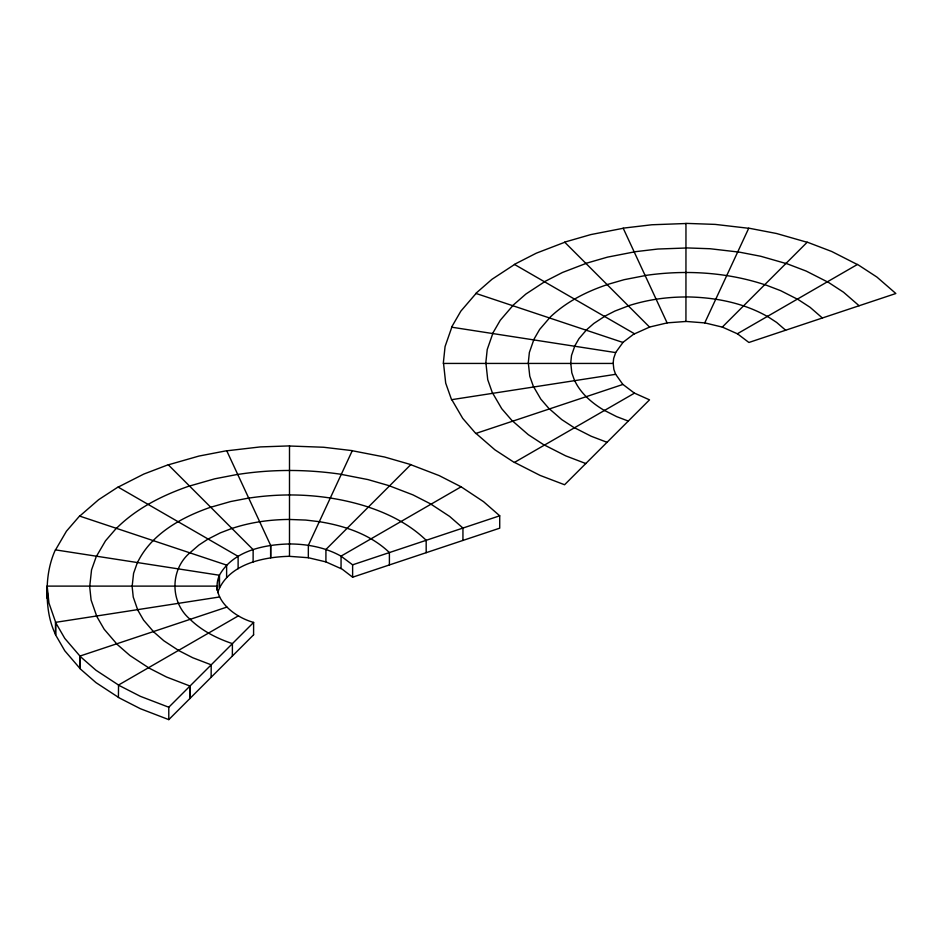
<?xml version="1.0" encoding="UTF-8"?>
<svg xmlns="http://www.w3.org/2000/svg" width="943" height="943" viewBox="0 0 943 943"><rect width="100%" height="100%" fill="white"/><g stroke="black" fill="none" stroke-linecap="round" stroke-linejoin="round"><path stroke-width="1.41" d="M289.489 556.299C262.861 556.959 227.676 564.209 217.656 592.593M253.584 634.828L253.62 622.415C234.064 617.123 209.311 598.015 219.424 575.242C232.838 550.96 263.875 544.524 289.489 543.958L289.501 445.898L260.256 446.923L226.768 450.813M807.149 242.28L776.549 233.51L748.766 228.159L704.751 322.907L685.938 321.433L685.962 223.373L715.207 224.399L748.695 228.289M443.54 363.432L445.697 383.117L451.556 399.691L615.685 374.312L622.875 384.461M485.963 363.432L487.731 379.675L492.564 393.349M528.375 363.444L529.777 376.233L533.585 387.007M570.798 363.444L571.812 372.791L574.593 380.666M485.751 363.432L487.225 349.499L492.788 333.551M528.221 363.444L529.365 352.47L533.75 339.893M570.68 363.444L571.517 355.428L574.723 346.234M613.139 363.444L613.669 358.387L615.685 352.588L451.579 327.174L460.856 311.131L476.038 293.462M47.539 592.864L47.35 598.499C46.396 581.89 48.447 565.128 55.366 549.852L219.424 575.242L219.424 587.619L219.354 575.23M96.386 556.205L91.542 569.878L89.762 586.11M137.395 562.547L133.588 573.32L132.173 586.11M55.543 549.887L66.446 531.192L79.542 516.057L226.615 565.093L226.615 577.481M96.504 556.217L105.51 540.811L116.307 528.316M137.478 562.558C151.422 533.726 181.61 517.283 210.69 507.204M289.489 543.911L289.489 556.335L308.326 557.726L308.349 545.302L352.293 450.636L323.59 447.253L289.501 446.004M451.815 327.209L445.072 346.541L443.293 363.432L613.209 363.444L613.858 369.35L615.614 374.324M492.588 333.527L500.25 320.29L512.768 305.709M533.597 339.869L539.632 329.449L549.498 317.956M574.605 346.222L579.014 338.596L586.228 330.215M615.614 352.576L622.958 342.462L475.826 293.391L491.987 279.281L514.56 264.488M189.849 552.834C169.881 569.843 170.011 602.53 190.156 619.339M79.695 516.116L98.614 499.696L118.04 487.036L238.119 556.37L238.119 568.747M116.425 528.363C136.605 508.183 162.738 495.193 189.46 485.975M189.885 552.846L198.879 545.054L208.108 539.031M226.898 607.092L79.813 656.116L95.962 670.237L118.535 685.031L118.417 697.478L140.342 708.7L168.785 719.627L168.785 707.238L253.62 622.415M308.326 557.726L325.901 561.887L325.936 549.463L410.83 464.593L384.614 457.025L352.246 450.73M168.785 719.627L253.62 634.792M704.775 322.871L722.291 327.103L807.267 242.162L831.714 251.486L857.34 264.523M512.591 305.65L525.923 294.016L544.547 281.804M549.356 317.921C565.541 302.267 585.968 291.729 607.174 284.68M586.122 330.18L593.807 323.473L604.522 316.447M622.899 342.439L633.437 334.341L649.574 327.091L564.645 242.127L590.86 234.571L623.229 228.277M118.158 487.107L143.796 474.07L168.243 464.746L253.148 549.663L253.113 562.004M208.132 539.054L220.308 532.866L231.919 528.434M289.489 543.958C307.253 544.017 325.382 547.388 341.012 556.146L461.115 486.812L483.559 501.688L499.719 515.797L499.719 528.174L352.623 577.199L342.085 569.101L325.901 561.887M238.52 615.767L118.417 685.101L140.342 696.323L168.785 707.238M514.501 462.388L540.127 475.425L564.574 484.749L649.515 399.844L634.498 393.137L514.324 462.483L494.91 449.823L475.991 433.403M341.06 568.499L341.06 556.111M544.406 281.721L562.5 272.468L585.968 263.462M604.439 316.4L614.86 311.072L628.38 305.886M168.326 464.828L198.926 456.07L226.721 450.719L270.665 545.431L270.665 557.808L270.653 545.384M189.531 486.034L214.78 478.808L237.707 474.388M210.737 507.24L230.634 501.546L248.693 498.069M231.943 528.457C250.449 522.257 270.004 519.569 289.489 519.44M341.012 556.146L352.623 564.822L499.719 515.797M564.774 242.257L536.319 253.172L514.395 264.382L634.509 333.763M585.874 263.368L607.492 257.133L634.203 251.934M607.092 284.597L624.136 279.682L645.177 275.592M628.321 305.827C646.898 299.827 666.43 296.962 685.938 296.986M649.538 327.056L667.114 322.907L623.17 228.147L651.872 224.764L685.962 223.515M237.742 474.459C271.997 469.095 307.017 469.249 341.295 474.317M248.716 498.116C288.558 492.034 329.932 494.603 368.359 507.051M55.507 622.356L64.784 638.399L79.955 656.069L79.955 668.446L64.784 650.788L55.507 634.733L55.507 622.356L219.566 596.978M634.156 251.828L657.837 249.035L685.962 248.009M645.13 275.497C684.995 269.698 726.358 272.067 764.714 284.692M667.102 322.86L685.938 321.469M289.489 519.463L305.685 520.064L319.312 521.668M47.174 586.11L48.942 603.001L55.672 622.333L55.672 634.71C48.199 619.728 46.714 602.648 47.174 586.11L217.008 586.122M685.962 247.891L710.091 248.74L737.709 251.946M685.938 296.915C714.016 297.198 742.719 302.479 767.343 316.459M341.272 474.388L367.97 479.586L389.589 485.822M319.3 521.691C344.666 525.746 370.528 534.445 389.4 552.563L389.4 564.94M737.768 251.828L760.695 256.26L785.932 263.486M410.735 464.675L439.179 475.602L461.115 486.812M389.53 485.881L412.999 494.898L431.081 504.151M368.324 507.086C389.542 514.135 410.016 524.603 426.177 540.304L426.177 552.692M786.038 263.38L806.194 271.077L827.341 281.839M764.797 284.609L780.686 290.68L797.342 299.155M722.326 327.068L737.343 333.775L857.517 264.417L876.943 277.089L895.85 293.509L748.895 342.474L737.402 333.751M628.286 421.073L616.675 416.641L604.498 410.453M607.044 442.302L591.155 436.232L574.499 427.757M585.803 463.532L565.647 455.834L544.5 445.072M178.463 650.434L192.714 657.731L211.208 664.827L211.126 677.286M148.44 667.774L166.534 677.027L189.991 686.033L189.991 698.421M430.998 504.199L449.622 516.41L462.942 528.056L462.942 540.433M178.522 650.399L163.846 640.78L153.355 631.61M148.534 667.715L129.91 655.503L116.578 643.869M118.535 697.407L95.962 682.614L79.813 668.504L79.813 656.116M827.482 281.757L843.514 292.2L859.108 305.744M797.46 299.084L810.084 307.312L822.379 317.991M767.425 316.412L776.655 322.435L785.637 330.227M634.439 393.16L622.946 384.438L475.779 433.474L462.695 418.338L451.791 399.643M604.416 410.5C592.287 403.262 580.794 393.679 574.711 380.642M574.381 427.827L561.757 419.6L549.474 408.92M544.359 445.155L528.328 434.711L512.733 421.156M190.121 619.351C201.932 630.832 216.914 638.446 232.414 643.621L232.355 656.057M153.426 631.586L143.56 620.093L137.537 609.673M116.696 643.821L104.178 629.252L96.528 616.015M549.333 408.967L540.822 399.125L533.738 386.984M512.556 421.215L501.759 408.732L492.765 393.314M137.619 609.661L133.246 597.084L132.091 586.11M96.646 615.991L91.094 600.043L89.632 586.11M352.623 564.822L352.623 577.199M216.937 586.122L217.008 590.247M189.897 686.139L189.897 698.515"/></g></svg>
